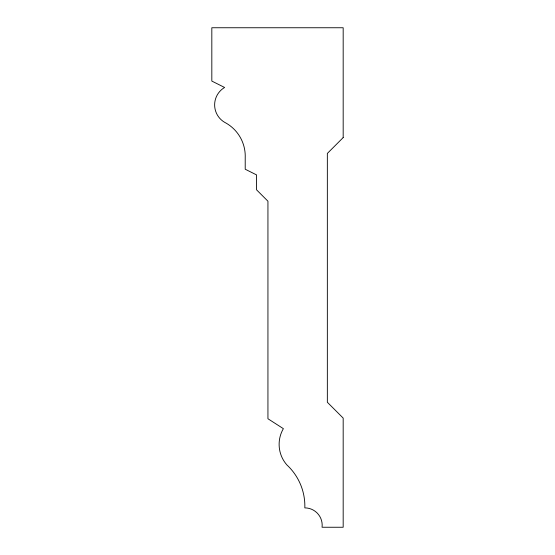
<?xml version="1.0" encoding="UTF-8"?>
<svg xmlns="http://www.w3.org/2000/svg" width="555" height="555" viewBox="0 0 555 555"><rect width="100%" height="100%" fill="white"/><g stroke="black" fill="none" stroke-linecap="round" stroke-linejoin="round"><path stroke-width="0.83" d="M343.177 137.584L327.346 153.43L327.346 402.257L343.177 418.095L343.177 527.25L322.067 527.25A17.337 17.337 0 0 0 304.827 507.887A56.117 56.117 0 0 0 286.886 464.93A31.136 31.136 0 0 1 283.369 428.661L267.94 418.754L267.94 201.215L256.576 189.838L256.576 174.908L245.213 169.226L245.213 157.849A38.226 38.226 0 0 0 224.608 122.301A20.195 20.195 0 0 1 224.608 87.468L211.823 81.072L211.823 27.75L343.177 27.75L343.177 137.584"/></g></svg>
